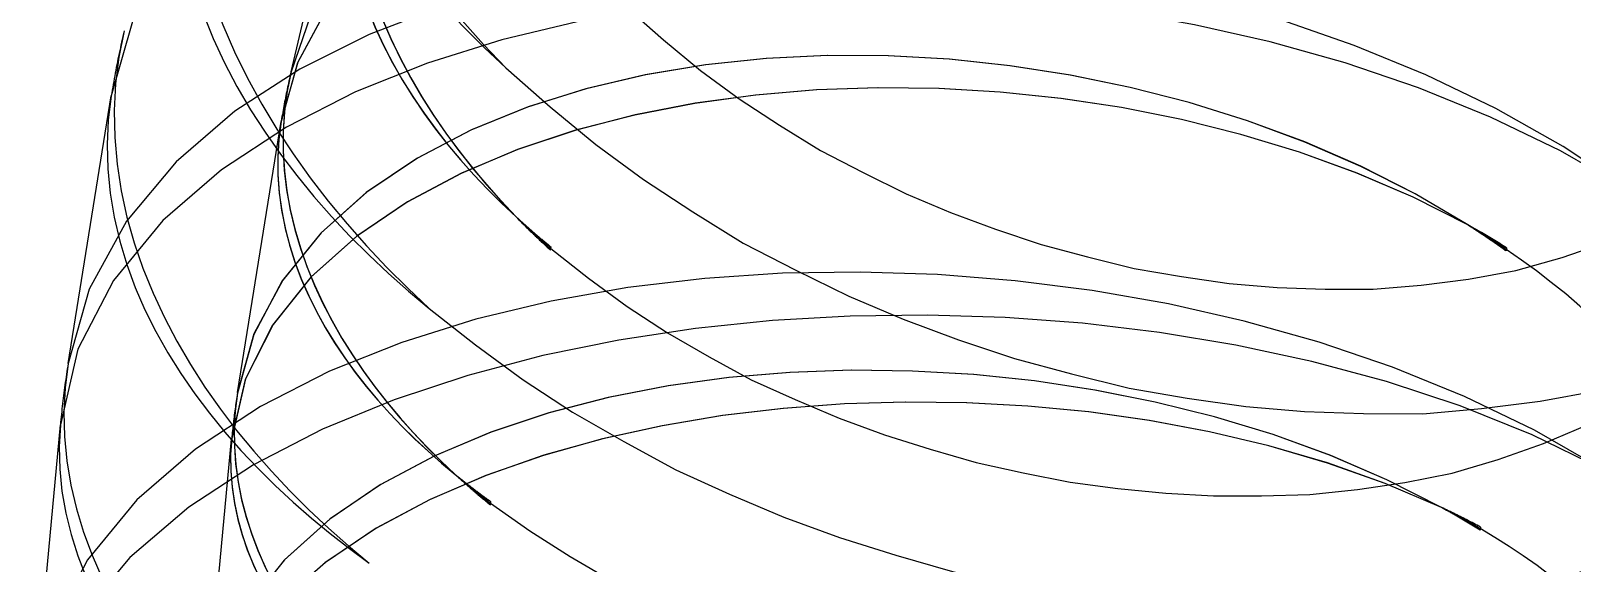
# Model space of a CAD drawing. Header units: millimetres. Extents: x 0 to 262, y -49 to 161.
# Drawn here: x 43.13 to 51.1, y 111.05 to 113.8 of the extents above; entities that cross this region are included whole.
import ezdxf

# ---------------------------------------------------------------- set-up
doc = ezdxf.new("R2010")
doc.units = ezdxf.units.MM
doc.layers.add('ISO_HIDDEN', color=8, linetype='CONTINUOUS')
doc.layers.add('ISO_VISIBLE', color=7, linetype='Continuous')

msp = doc.modelspace()

# ---------------------------------------------------------------- linework, layer by layer
at = {"layer": 'ISO_HIDDEN'}
for points in [[(51.611, 114.3619), (51.2767, 114.5833), (50.9275, 114.7803), (50.5663, 114.9544), (50.1954, 115.1068), (49.8166, 115.2382), (49.4314, 115.3493), (49.0409, 115.4404), (48.6463, 115.5117), (48.2487, 115.5631), (47.8489, 115.5944), (47.4481, 115.6049), (47.0473, 115.5938), (46.6477, 115.5601), (46.251, 115.5022), (45.8589, 115.4184), (45.4741, 115.3061), (45.0998, 115.1625), (44.741, 114.9838), (44.4046, 114.766), (44.1007, 114.5049), (43.8436, 114.1978), (43.6512, 113.8468), (43.5416, 113.462)], [(50.7856, 114.1943), (50.5254, 114.3695), (50.2546, 114.5278), (49.9749, 114.6697), (49.6876, 114.7956), (49.3939, 114.9059), (49.0949, 115.0007), (48.7913, 115.0799), (48.4842, 115.1435), (48.1741, 115.1912), (47.862, 115.2225), (47.5486, 115.2369), (47.235, 115.2336), (46.9221, 115.2116), (46.6112, 115.1696), (46.3041, 115.106), (46.0028, 115.0189), (45.7102, 114.9061), (45.4301, 114.765), (45.168, 114.593), (44.931, 114.3878), (44.7287, 114.1485), (44.5718, 113.8774), (44.4705, 113.581)], [(50.7856, 114.1943), (50.5256, 114.3694), (50.255, 114.5276), (49.9755, 114.6694), (49.6884, 114.7953), (49.395, 114.9056), (49.0961, 115.0003), (48.7929, 115.0795), (48.4859, 115.1432), (48.1761, 115.1909), (47.8642, 115.2223), (47.5511, 115.2369), (47.2377, 115.2338), (46.925, 115.2119), (46.6143, 115.1701), (46.3073, 115.1068), (46.0062, 115.02), (45.7136, 114.9076), (45.4336, 114.767), (45.1714, 114.5956), (44.9342, 114.391), (44.7314, 114.1523), (44.5739, 113.8818), (44.4717, 113.586)], [(44.8619, 115.1919), (44.8311, 115.0829), (44.8075, 114.9721), (44.7912, 114.8601), (44.7821, 114.7472), (44.7801, 114.6339), (44.7849, 114.5208), (44.7965, 114.4081), (44.8143, 114.2962), (44.8382, 114.1855), (44.8678, 114.0762), (44.9028, 113.9684), (44.9428, 113.8624), (44.9875, 113.7584), (45.0366, 113.6563), (45.0899, 113.5564), (45.1471, 113.4586), (45.2078, 113.3629), (45.2719, 113.2695), (45.3392, 113.1784), (45.4094, 113.0895), (45.4824, 113.0029), (45.5579, 112.9184), (45.6359, 112.8363)], [(44.8602, 115.1863), (44.8297, 115.0774), (44.8066, 114.9668), (44.7906, 114.855), (44.7819, 114.7423), (44.7801, 114.6293), (44.7853, 114.5164), (44.797, 114.404), (44.815, 114.2924), (44.8391, 114.182), (44.8688, 114.073), (44.9038, 113.9655), (44.9438, 113.8598), (44.9886, 113.756), (45.0377, 113.6543), (45.0909, 113.5546), (45.148, 113.457), (45.2087, 113.3617), (45.2727, 113.2685), (45.3398, 113.1776), (45.4099, 113.0889), (45.4827, 113.0025), (45.5581, 112.9183), (45.6359, 112.8363)], [(50.7856, 114.1943), (50.5137, 114.3547), (50.2321, 114.4974), (49.9425, 114.6232), (49.6464, 114.7329), (49.345, 114.8269), (49.0393, 114.9055), (48.73, 114.9691), (48.418, 115.0175), (48.104, 115.0507), (47.7888, 115.0683), (47.4731, 115.0699), (47.1577, 115.0548), (46.8437, 115.0221), (46.5322, 114.9705), (46.2248, 114.8986), (45.9235, 114.8045), (45.631, 114.686), (45.351, 114.5401), (45.0893, 114.3639), (44.8534, 114.1544), (44.6545, 113.9097), (44.5058, 113.6318), (44.4206, 113.3284)], [(50.7856, 114.1943), (50.5139, 114.3547), (50.2324, 114.4972), (49.943, 114.623), (49.6472, 114.7326), (49.3459, 114.8266), (49.0404, 114.9053), (48.7313, 114.9689), (48.4195, 115.0173), (48.1058, 115.0506), (47.7907, 115.0683), (47.4752, 115.07), (47.16, 115.055), (46.8462, 115.0224), (46.5349, 114.971), (46.2276, 114.8994), (45.9264, 114.8056), (45.6339, 114.6873), (45.354, 114.5419), (45.0922, 114.3661), (44.8561, 114.1571), (44.6567, 113.9131), (44.5074, 113.6357), (44.4213, 113.3328)], [(44.4717, 113.586), (44.7861, 114.9183)], [(44.7873, 114.9233), (44.7667, 114.8227), (44.7528, 114.7209), (44.7456, 114.6184), (44.745, 114.5156), (44.7508, 114.4131), (44.7629, 114.311), (44.7809, 114.2099), (44.8045, 114.1099), (44.8335, 114.0113), (44.8674, 113.9143), (44.906, 113.8191), (44.9491, 113.7258), (44.9961, 113.6344), (45.047, 113.5451), (45.1013, 113.4579), (45.1589, 113.3728), (45.2195, 113.2899), (45.283, 113.209), (45.349, 113.1303), (45.4175, 113.0537), (45.4882, 112.9792), (45.5611, 112.9067), (45.6359, 112.8363)], [(44.7861, 114.9183), (44.7659, 114.8178), (44.7523, 114.7162), (44.7454, 114.6139), (44.7451, 114.5114), (44.7512, 114.4091), (44.7634, 114.3073), (44.7816, 114.2064), (44.8053, 114.1066), (44.8344, 114.0083), (44.8684, 113.9116), (44.9071, 113.8166), (44.9501, 113.7236), (44.9972, 113.6325), (45.048, 113.5434), (45.1023, 113.4564), (45.1598, 113.3716), (45.2203, 113.2888), (45.2837, 113.2082), (45.3496, 113.1296), (45.4179, 113.0532), (45.4885, 112.9789), (45.5612, 112.9065), (45.6359, 112.8363)], [(51.3877, 112.9777), (51.0535, 113.199), (50.7043, 113.396), (50.3431, 113.5701), (49.9722, 113.7225), (49.5934, 113.8539), (49.2081, 113.965), (48.8177, 114.0561), (48.4231, 114.1274), (48.0254, 114.1788), (47.6257, 114.2101), (47.2249, 114.2206), (46.824, 114.2095), (46.4245, 114.1758), (46.0278, 114.118), (45.6357, 114.0341), (45.2508, 113.9218), (44.8766, 113.7782), (44.5178, 113.5995), (44.1814, 113.3817), (43.8775, 113.1206), (43.6204, 112.8136), (43.428, 112.4625), (43.3184, 112.0778)], [(51.3877, 112.9777), (51.0393, 113.1776), (50.6775, 113.3521), (50.3052, 113.5031), (49.9248, 113.6323), (49.538, 113.7409), (49.1461, 113.8296), (48.7504, 113.8992), (48.3518, 113.9499), (47.9513, 113.9817), (47.5498, 113.9947), (47.148, 113.9883), (46.7471, 113.9619), (46.3482, 113.9145), (45.9525, 113.8449), (45.5618, 113.7512), (45.1785, 113.6312), (44.8055, 113.4819), (44.4477, 113.2995), (44.1117, 113.0795), (43.8082, 112.8168), (43.5531, 112.5071), (43.3685, 112.1513), (43.2781, 111.7609)], [(46.2121, 113.9157), (46.399, 113.7515), (46.5908, 113.5935), (46.7909, 113.4459), (46.999, 113.31), (47.2105, 113.1792), (47.4316, 113.0652), (47.6549, 112.9559), (47.8841, 112.8594), (48.1168, 112.7721), (48.3527, 112.6933), (48.5927, 112.6286), (48.834, 112.5688), (49.0793, 112.5273), (49.3253, 112.4921), (49.5731, 112.4705), (49.8214, 112.4622), (50.0701, 112.4615), (50.3179, 112.4829), (50.5644, 112.514), (50.809, 112.559), (51.0484, 112.6259), (51.2833, 112.7066), (51.5126, 112.8029)], [(50.5598, 112.7942), (50.2878, 112.9547), (50.0059, 113.0974), (49.7162, 113.2233), (49.4199, 113.333), (49.1183, 113.427), (48.8124, 113.5056), (48.5029, 113.5692), (48.1907, 113.6176), (47.8765, 113.6507), (47.5611, 113.6682), (47.2452, 113.6697), (46.9296, 113.6545), (46.6154, 113.6216), (46.3038, 113.5698), (45.9963, 113.4977), (45.6948, 113.4034), (45.4022, 113.2844), (45.1223, 113.1382), (44.8606, 112.9615), (44.625, 112.7514), (44.4264, 112.5062), (44.2784, 112.2277), (44.1941, 111.9239)], [(50.5598, 112.7942), (50.2879, 112.9546), (50.0063, 113.0973), (49.7167, 113.2231), (49.4207, 113.3327), (49.1192, 113.4267), (48.8135, 113.5054), (48.5042, 113.5689), (48.1922, 113.6174), (47.8782, 113.6506), (47.563, 113.6682), (47.2473, 113.6698), (46.9319, 113.6547), (46.6179, 113.6219), (46.3065, 113.5703), (45.999, 113.4985), (45.6977, 113.4044), (45.4052, 113.2858), (45.1253, 113.14), (44.8635, 112.9638), (44.6277, 112.7542), (44.4287, 112.5096), (44.28, 112.2316), (44.1948, 111.9283)], [(44.4705, 113.581), (44.468, 113.5703), (44.4656, 113.5596), (44.4632, 113.5488), (44.4608, 113.5381), (44.4584, 113.5273), (44.4561, 113.5166), (44.4538, 113.5058), (44.4515, 113.495), (44.4493, 113.4843), (44.4471, 113.4735), (44.4449, 113.4627), (44.4428, 113.4519), (44.4407, 113.4411), (44.4386, 113.4303), (44.4366, 113.4195), (44.4345, 113.4087), (44.4326, 113.3979), (44.4306, 113.387), (44.4287, 113.3762), (44.4268, 113.3654), (44.4249, 113.3545), (44.4231, 113.3437), (44.4213, 113.3328)], [(44.4717, 113.586), (44.4514, 113.4855), (44.4379, 113.3839), (44.431, 113.2816), (44.4307, 113.1791), (44.4368, 113.0767), (44.449, 112.975), (44.4672, 112.874), (44.4909, 112.7743), (44.52, 112.676), (44.554, 112.5793), (44.5927, 112.4843), (44.6357, 112.3913), (44.6827, 112.3002), (44.7336, 112.2111), (44.7878, 112.1241), (44.8454, 112.0393), (44.9059, 111.9565), (44.9692, 111.8759), (45.0352, 111.7973), (45.1035, 111.7209), (45.1741, 111.6465), (45.2468, 111.5742), (45.3215, 111.504)], [(44.4705, 113.581), (44.4506, 113.4807), (44.4374, 113.3792), (44.4309, 113.2771), (44.4308, 113.1748), (44.4371, 113.0727), (44.4496, 112.9712), (44.4679, 112.8705), (44.4918, 112.7711), (44.521, 112.673), (44.555, 112.5766), (44.5938, 112.4819), (44.6368, 112.389), (44.6838, 112.2982), (44.7346, 112.2094), (44.7888, 112.1226), (44.8463, 112.038), (44.9067, 111.9554), (44.9699, 111.875), (45.0358, 111.7967), (45.104, 111.7204), (45.1744, 111.6462), (45.247, 111.5741), (45.3215, 111.504)], [(50.5598, 112.7942), (50.2775, 112.9376), (49.9866, 113.0627), (49.689, 113.1708), (49.3859, 113.2627), (49.0786, 113.3393), (48.768, 113.401), (48.4549, 113.4482), (48.1399, 113.4811), (47.8238, 113.4995), (47.5071, 113.5034), (47.1906, 113.4924), (46.8751, 113.4658), (46.5613, 113.4229), (46.2504, 113.3626), (45.9438, 113.2835), (45.6433, 113.1838), (45.3514, 113.0611), (45.0718, 112.9127), (44.8099, 112.7348), (44.5741, 112.5239), (44.3766, 112.2769), (44.234, 111.9948), (44.1641, 111.6868)], [(50.5598, 112.7942), (50.2777, 112.9376), (49.9869, 113.0626), (49.6894, 113.1706), (49.3865, 113.2625), (49.0794, 113.3391), (48.769, 113.4008), (48.456, 113.4481), (48.1412, 113.4809), (47.8252, 113.4995), (47.5087, 113.5034), (47.1924, 113.4925), (46.877, 113.466), (46.5634, 113.4232), (46.2526, 113.3631), (45.9461, 113.2842), (45.6457, 113.1847), (45.3539, 113.0623), (45.0743, 112.9141), (44.8124, 112.7367), (44.5764, 112.5262), (44.3784, 112.2797), (44.2353, 111.9982), (44.1645, 111.6905)], [(44.1948, 111.9283), (44.4206, 113.3284)], [(44.4206, 113.3284), (44.4089, 113.2365), (44.4034, 113.1441), (44.4041, 113.0514), (44.4108, 112.959), (44.4232, 112.8672), (44.4413, 112.7763), (44.4646, 112.6866), (44.4929, 112.5984), (44.5258, 112.5118), (44.563, 112.427), (44.6043, 112.344), (44.6493, 112.263), (44.6977, 112.184), (44.7493, 112.107), (44.8038, 112.0321), (44.861, 111.9592), (44.9207, 111.8883), (44.9827, 111.8195), (45.0468, 111.7526), (45.1128, 111.6876), (45.1807, 111.6245), (45.2503, 111.5633), (45.3215, 111.504)], [(44.4213, 113.3328), (44.4093, 113.2407), (44.4036, 113.1481), (44.404, 113.0552), (44.4104, 112.9626), (44.4227, 112.8706), (44.4406, 112.7795), (44.4637, 112.6896), (44.4919, 112.6011), (44.5248, 112.5143), (44.562, 112.4292), (44.6032, 112.3461), (44.6482, 112.2648), (44.6967, 112.1856), (44.7483, 112.1085), (44.8029, 112.0333), (44.8602, 111.9603), (44.9199, 111.8892), (44.982, 111.8202), (45.0462, 111.7531), (45.1124, 111.688), (45.1805, 111.6248), (45.2502, 111.5635), (45.3215, 111.504)], [(45.6359, 112.8363), (45.6396, 112.8325), (45.6433, 112.8287), (45.6471, 112.8249), (45.6508, 112.8211), (45.6546, 112.8173), (45.6583, 112.8135), (45.6621, 112.8097), (45.6658, 112.8059), (45.6696, 112.8022), (45.6734, 112.7984), (45.6772, 112.7946), (45.6809, 112.7909), (45.6847, 112.7871), (45.6885, 112.7834), (45.6923, 112.7796), (45.6961, 112.7759), (45.6999, 112.7722), (45.7037, 112.7684), (45.7075, 112.7647), (45.7114, 112.761), (45.7152, 112.7573), (45.719, 112.7536), (45.7228, 112.7499)], [(45.6359, 112.8363), (45.6397, 112.8328), (45.6435, 112.8293), (45.6474, 112.8258), (45.6512, 112.8223), (45.655, 112.8189), (45.6589, 112.8154), (45.6627, 112.8119), (45.6666, 112.8085), (45.6704, 112.805), (45.6743, 112.8016), (45.6781, 112.7981), (45.682, 112.7947), (45.6859, 112.7913), (45.6898, 112.7878), (45.6937, 112.7844), (45.6975, 112.781), (45.7014, 112.7776), (45.7053, 112.7742), (45.7092, 112.7708), (45.7131, 112.7674), (45.717, 112.764), (45.721, 112.7606), (45.7249, 112.7572)], [(45.6359, 112.8363), (45.6434, 112.8286), (45.6509, 112.821), (45.6584, 112.8134), (45.666, 112.8058), (45.6736, 112.7982), (45.6812, 112.7906), (45.6888, 112.7831), (45.6964, 112.7756), (45.7041, 112.7681), (45.7118, 112.7606), (45.7194, 112.7531), (45.7272, 112.7457), (45.7349, 112.7383), (45.7426, 112.7309), (45.7504, 112.7235), (45.7582, 112.7161), (45.766, 112.7088), (45.7738, 112.7015), (45.7817, 112.6942), (45.7895, 112.6869), (45.7974, 112.6796), (45.8053, 112.6724), (45.8132, 112.6651)], [(45.6359, 112.8363), (45.6435, 112.8289), (45.6511, 112.8216), (45.6587, 112.8143), (45.6664, 112.807), (45.6741, 112.7998), (45.6817, 112.7925), (45.6895, 112.7853), (45.6972, 112.7781), (45.7049, 112.7709), (45.7127, 112.7638), (45.7205, 112.7566), (45.7283, 112.7495), (45.7361, 112.7424), (45.7439, 112.7353), (45.7518, 112.7283), (45.7597, 112.7212), (45.7676, 112.7142), (45.7755, 112.7072), (45.7834, 112.7002), (45.7913, 112.6933), (45.7993, 112.6863), (45.8073, 112.6794), (45.8153, 112.6725)], [(45.6359, 112.8363), (45.6359, 112.8363)], [(45.6359, 112.8363), (45.6436, 112.8292), (45.6513, 112.8222), (45.659, 112.8153), (45.6668, 112.8083), (45.6745, 112.8013), (45.6823, 112.7944), (45.6901, 112.7875), (45.6979, 112.7806), (45.7058, 112.7738), (45.7136, 112.7669), (45.7215, 112.7601), (45.7294, 112.7533), (45.7373, 112.7465), (45.7452, 112.7398), (45.7532, 112.733), (45.7611, 112.7263), (45.7691, 112.7196), (45.7771, 112.7129), (45.7851, 112.7063), (45.7931, 112.6996), (45.8012, 112.693), (45.8092, 112.6864), (45.8173, 112.6798)], [(50.6607, 112.7279), (50.6563, 112.7309), (50.652, 112.7338), (50.6476, 112.7367), (50.6433, 112.7397), (50.6389, 112.7426), (50.6346, 112.7455), (50.6302, 112.7484), (50.6258, 112.7513), (50.6214, 112.7542), (50.6171, 112.7571), (50.6127, 112.76), (50.6083, 112.7628), (50.6039, 112.7657), (50.5995, 112.7686), (50.5951, 112.7715), (50.5907, 112.7743), (50.5863, 112.7772), (50.5819, 112.78), (50.5775, 112.7829), (50.5731, 112.7857), (50.5687, 112.7885), (50.5643, 112.7913), (50.5598, 112.7942)], [(50.6617, 112.7361), (50.6573, 112.7386), (50.6529, 112.7412), (50.6485, 112.7438), (50.6441, 112.7464), (50.6397, 112.7489), (50.6353, 112.7515), (50.6309, 112.754), (50.6265, 112.7566), (50.622, 112.7591), (50.6176, 112.7617), (50.6132, 112.7642), (50.6088, 112.7667), (50.6043, 112.7692), (50.5999, 112.7718), (50.5954, 112.7743), (50.591, 112.7768), (50.5866, 112.7793), (50.5821, 112.7818), (50.5777, 112.7843), (50.5732, 112.7867), (50.5688, 112.7892), (50.5643, 112.7917), (50.5598, 112.7942)], [(50.5598, 112.7942), (50.5598, 112.7942)], [(50.7581, 112.66), (50.7496, 112.6661), (50.7412, 112.6721), (50.7327, 112.6782), (50.7242, 112.6842), (50.7156, 112.6901), (50.7071, 112.6961), (50.6986, 112.702), (50.69, 112.7079), (50.6814, 112.7138), (50.6728, 112.7197), (50.6642, 112.7256), (50.6556, 112.7314), (50.647, 112.7372), (50.6383, 112.743), (50.6296, 112.7488), (50.621, 112.7545), (50.6123, 112.7602), (50.6036, 112.766), (50.5948, 112.7716), (50.5861, 112.7773), (50.5774, 112.7829), (50.5686, 112.7886), (50.5598, 112.7942)], [(50.7591, 112.6681), (50.7506, 112.6738), (50.7421, 112.6795), (50.7335, 112.6852), (50.725, 112.6909), (50.7164, 112.6965), (50.7078, 112.7021), (50.6992, 112.7077), (50.6906, 112.7132), (50.682, 112.7188), (50.6733, 112.7243), (50.6647, 112.7298), (50.656, 112.7353), (50.6473, 112.7407), (50.6386, 112.7462), (50.6299, 112.7516), (50.6212, 112.757), (50.6125, 112.7624), (50.6037, 112.7677), (50.595, 112.773), (50.5862, 112.7784), (50.5774, 112.7836), (50.5686, 112.7889), (50.5598, 112.7942)], [(50.7602, 112.6763), (50.7516, 112.6816), (50.743, 112.687), (50.7344, 112.6923), (50.7258, 112.6976), (50.7172, 112.7028), (50.7085, 112.7081), (50.6999, 112.7133), (50.6912, 112.7185), (50.6826, 112.7237), (50.6739, 112.7289), (50.6652, 112.734), (50.6565, 112.7392), (50.6477, 112.7443), (50.639, 112.7494), (50.6302, 112.7544), (50.6215, 112.7595), (50.6127, 112.7645), (50.6039, 112.7695), (50.5951, 112.7745), (50.5863, 112.7794), (50.5775, 112.7844), (50.5687, 112.7893), (50.5598, 112.7942)], [(45.7228, 112.7499), (45.7267, 112.7461), (45.7306, 112.7424), (45.7345, 112.7387), (45.7384, 112.7349), (45.7423, 112.7312), (45.7462, 112.7275), (45.7501, 112.7238), (45.754, 112.7201), (45.7579, 112.7164), (45.7618, 112.7127), (45.7658, 112.709), (45.7697, 112.7053), (45.7736, 112.7017), (45.7776, 112.698), (45.7815, 112.6943), (45.7855, 112.6907), (45.7894, 112.687), (45.7934, 112.6833), (45.7973, 112.6797), (45.8013, 112.676), (45.8053, 112.6724), (45.8093, 112.6688), (45.8132, 112.6651)], [(45.7249, 112.7572), (45.7288, 112.7538), (45.7328, 112.7504), (45.7368, 112.747), (45.7408, 112.7436), (45.7448, 112.7402), (45.7488, 112.7368), (45.7528, 112.7334), (45.7568, 112.73), (45.7608, 112.7266), (45.7648, 112.7232), (45.7688, 112.7199), (45.7728, 112.7165), (45.7768, 112.7131), (45.7809, 112.7098), (45.7849, 112.7064), (45.7889, 112.7031), (45.793, 112.6998), (45.797, 112.6964), (45.8011, 112.6931), (45.8051, 112.6898), (45.8092, 112.6865), (45.8132, 112.6831), (45.8173, 112.6798)], [(50.7581, 112.66), (50.7539, 112.663), (50.7497, 112.666), (50.7455, 112.669), (50.7413, 112.672), (50.7371, 112.675), (50.7329, 112.678), (50.7287, 112.681), (50.7244, 112.684), (50.7202, 112.6869), (50.716, 112.6899), (50.7118, 112.6929), (50.7075, 112.6958), (50.7033, 112.6988), (50.699, 112.7017), (50.6948, 112.7046), (50.6905, 112.7076), (50.6863, 112.7105), (50.682, 112.7134), (50.6778, 112.7163), (50.6735, 112.7192), (50.6692, 112.7221), (50.665, 112.7251), (50.6607, 112.7279)], [(50.7602, 112.6763), (50.7559, 112.6789), (50.7517, 112.6816), (50.7474, 112.6842), (50.7432, 112.6869), (50.7389, 112.6895), (50.7346, 112.6921), (50.7304, 112.6947), (50.7261, 112.6974), (50.7218, 112.7), (50.7176, 112.7026), (50.7133, 112.7052), (50.709, 112.7078), (50.7047, 112.7104), (50.7004, 112.713), (50.6961, 112.7156), (50.6919, 112.7181), (50.6876, 112.7207), (50.6833, 112.7233), (50.679, 112.7259), (50.6746, 112.7284), (50.6703, 112.731), (50.666, 112.7335), (50.6617, 112.7361)], [(45.8132, 112.6651), (45.8133, 112.6655), (45.8134, 112.6658), (45.8135, 112.6661), (45.8136, 112.6664), (45.8137, 112.6667), (45.8138, 112.6671), (45.8139, 112.6674), (45.8139, 112.6677), (45.814, 112.668), (45.8141, 112.6683), (45.8142, 112.6687), (45.8143, 112.669), (45.8144, 112.6693), (45.8145, 112.6696), (45.8146, 112.6699), (45.8146, 112.6703), (45.8147, 112.6706), (45.8148, 112.6709), (45.8149, 112.6712), (45.815, 112.6715), (45.8151, 112.6719), (45.8152, 112.6722), (45.8153, 112.6725)], [(45.8153, 112.6725), (45.8154, 112.6728), (45.8154, 112.6731), (45.8155, 112.6734), (45.8156, 112.6738), (45.8157, 112.6741), (45.8158, 112.6744), (45.8159, 112.6747), (45.816, 112.675), (45.8161, 112.6754), (45.8161, 112.6757), (45.8162, 112.676), (45.8163, 112.6763), (45.8164, 112.6766), (45.8165, 112.677), (45.8166, 112.6773), (45.8167, 112.6776), (45.8168, 112.6779), (45.8169, 112.6782), (45.8169, 112.6786), (45.817, 112.6789), (45.8171, 112.6792), (45.8172, 112.6795), (45.8173, 112.6798)], [(45.8153, 112.6725), (46.0106, 112.5189), (46.211, 112.3723), (46.4187, 112.2358), (46.6342, 112.1123), (46.8527, 111.994), (47.0791, 111.8915), (47.308, 111.7951), (47.5414, 111.7096), (47.7782, 111.6348), (48.0172, 111.5666), (48.2599, 111.5135), (48.5036, 111.4651), (48.7499, 111.4325), (48.997, 111.4074), (49.2451, 111.3936), (49.4935, 111.3936), (49.7419, 111.4003), (49.989, 111.4269), (50.2346, 111.4632), (50.4783, 111.5118), (50.7168, 111.5813), (50.951, 111.6636), (51.1798, 111.7604)], [(50.7591, 112.6681), (50.7591, 112.6678), (50.759, 112.6674), (50.759, 112.6671), (50.7589, 112.6667), (50.7589, 112.6664), (50.7589, 112.666), (50.7588, 112.6657), (50.7588, 112.6653), (50.7587, 112.665), (50.7587, 112.6646), (50.7586, 112.6643), (50.7586, 112.6639), (50.7585, 112.6636), (50.7585, 112.6632), (50.7585, 112.6628), (50.7584, 112.6625), (50.7584, 112.6621), (50.7583, 112.6618), (50.7583, 112.6614), (50.7582, 112.6611), (50.7582, 112.6607), (50.7581, 112.6604), (50.7581, 112.66)], [(50.7602, 112.6763), (50.7601, 112.6759), (50.7601, 112.6755), (50.76, 112.6752), (50.76, 112.6748), (50.7599, 112.6745), (50.7599, 112.6741), (50.7598, 112.6738), (50.7598, 112.6734), (50.7598, 112.6731), (50.7597, 112.6727), (50.7597, 112.6724), (50.7596, 112.672), (50.7596, 112.6717), (50.7595, 112.6713), (50.7595, 112.671), (50.7594, 112.6706), (50.7594, 112.6703), (50.7594, 112.6699), (50.7593, 112.6696), (50.7593, 112.6692), (50.7592, 112.6688), (50.7592, 112.6685), (50.7591, 112.6681)], [(51.8689, 110.8742), (51.8729, 110.9703), (51.8709, 111.0663), (51.863, 111.1621), (51.8476, 111.257), (51.8251, 111.3505), (51.7979, 111.4426), (51.7652, 111.533), (51.7259, 111.6208), (51.6833, 111.7069), (51.6359, 111.7906), (51.5839, 111.8715), (51.5299, 111.951), (51.4707, 112.0268), (51.4096, 112.1011), (51.3456, 112.1728), (51.2788, 112.242), (51.2105, 112.3096), (51.139, 112.3739), (51.0668, 112.4375), (50.9916, 112.4973), (50.916, 112.5569), (50.8376, 112.6125), (50.7591, 112.6681)], [(51.2533, 111.5336), (50.9049, 111.7336), (50.5431, 111.9081), (50.1708, 112.0591), (49.7904, 112.1883), (49.4035, 112.2968), (49.0117, 112.3856), (48.616, 112.4551), (48.2174, 112.5058), (47.8169, 112.5377), (47.4154, 112.5506), (47.0136, 112.5442), (46.6127, 112.5178), (46.2138, 112.4705), (45.8181, 112.4008), (45.4274, 112.3072), (45.0441, 112.1871), (44.6711, 112.0378), (44.3133, 111.8555), (43.9773, 111.6355), (43.6738, 111.3727), (43.4187, 111.0631), (43.234, 110.7072), (43.1437, 110.3169)], [(51.2533, 111.5336), (50.8927, 111.7092), (50.5205, 111.8587), (50.1396, 111.9845), (49.7523, 112.0889), (49.3601, 112.1733), (48.9643, 112.2388), (48.5659, 112.2861), (48.1659, 112.3158), (47.7649, 112.3281), (47.3637, 112.323), (46.9632, 112.3002), (46.5642, 112.2591), (46.1675, 112.199), (45.7745, 112.1187), (45.3866, 112.0166), (45.0058, 111.8905), (44.6349, 111.7377), (44.2782, 111.5543), (43.9422, 111.3355), (43.6373, 111.0753), (43.3808, 110.7677), (43.1994, 110.411), (43.1254, 110.0183)], [(50.4239, 111.3336), (50.1414, 111.4771), (49.8504, 111.6023), (49.5525, 111.7103), (49.2493, 111.8023), (48.9419, 111.8788), (48.6311, 111.9406), (48.3178, 111.9878), (48.0027, 112.0206), (47.6864, 112.039), (47.3695, 112.0428), (47.0529, 112.0317), (46.7372, 112.005), (46.4233, 111.962), (46.1123, 111.9015), (45.8055, 111.8222), (45.5049, 111.7223), (45.2129, 111.5994), (44.9333, 111.4506), (44.6716, 111.2723), (44.4359, 111.0609), (44.2388, 110.8134), (44.0969, 110.5309), (44.0278, 110.2225)], [(50.4239, 111.3336), (50.1416, 111.477), (49.8507, 111.6022), (49.553, 111.7102), (49.25, 111.8021), (48.9427, 111.8787), (48.6321, 111.9404), (48.3189, 111.9876), (48.004, 112.0205), (47.6878, 112.0389), (47.3712, 112.0428), (47.0547, 112.0318), (46.7391, 112.0052), (46.4254, 111.9623), (46.1145, 111.902), (45.8079, 111.8229), (45.5073, 111.7232), (45.2154, 111.6006), (44.9358, 111.4521), (44.674, 111.2742), (44.4382, 111.0633), (44.2406, 110.8163), (44.0981, 110.5342), (44.0281, 110.2262)], [(44.1941, 111.9239), (44.1925, 111.9138), (44.191, 111.9037), (44.1894, 111.8936), (44.1879, 111.8835), (44.1864, 111.8734), (44.185, 111.8632), (44.1836, 111.8531), (44.1822, 111.843), (44.1808, 111.8328), (44.1795, 111.8227), (44.1781, 111.8125), (44.1769, 111.8024), (44.1756, 111.7922), (44.1744, 111.7821), (44.1732, 111.7719), (44.172, 111.7618), (44.1708, 111.7516), (44.1697, 111.7414), (44.1686, 111.7312), (44.1675, 111.7211), (44.1665, 111.7109), (44.1654, 111.7007), (44.1645, 111.6905)], [(44.1948, 111.9283), (44.1831, 111.8364), (44.1776, 111.7439), (44.1783, 111.6513), (44.185, 111.5588), (44.1974, 111.467), (44.2155, 111.3762), (44.2388, 111.2865), (44.2671, 111.1983), (44.3, 111.1117), (44.3372, 111.0268), (44.3785, 110.9439), (44.4235, 110.8629), (44.4719, 110.7839), (44.5235, 110.7069), (44.578, 110.632), (44.6352, 110.5591), (44.6949, 110.4882), (44.7569, 110.4193), (44.821, 110.3524), (44.8871, 110.2874), (44.955, 110.2244), (45.0245, 110.1632), (45.0957, 110.1038)], [(44.1941, 111.9239), (44.1827, 111.8322), (44.1776, 111.7399), (44.1785, 111.6474), (44.1854, 111.5552), (44.198, 111.4636), (44.2162, 111.373), (44.2397, 111.2835), (44.268, 111.1955), (44.301, 111.1092), (44.3383, 111.0246), (44.3796, 110.9418), (44.4246, 110.861), (44.473, 110.7822), (44.5245, 110.7055), (44.579, 110.6307), (44.6361, 110.558), (44.6957, 110.4873), (44.7576, 110.4186), (44.8215, 110.3519), (44.8875, 110.287), (44.9552, 110.2241), (45.0247, 110.1631), (45.0957, 110.1038)], [(50.4239, 111.3336), (50.1329, 111.4579), (49.8346, 111.5636), (49.5308, 111.6523), (49.2228, 111.7253), (48.9117, 111.7835), (48.5983, 111.8276), (48.2832, 111.8581), (47.9672, 111.8751), (47.6507, 111.8789), (47.3344, 111.8692), (47.0187, 111.8459), (46.7045, 111.8084), (46.3923, 111.756), (46.0832, 111.6879), (45.7784, 111.6027), (45.4795, 111.4988), (45.1888, 111.3738), (44.9097, 111.2248), (44.6473, 111.0481), (44.41, 110.8391), (44.2111, 110.5934), (44.0713, 110.3104), (44.0142, 110.0002)], [(50.4239, 111.3336), (50.133, 111.4579), (49.8348, 111.5635), (49.5311, 111.6522), (49.2233, 111.7252), (48.9124, 111.7834), (48.5991, 111.8275), (48.2842, 111.858), (47.9683, 111.8751), (47.6519, 111.8789), (47.3357, 111.8693), (47.0202, 111.846), (46.7061, 111.8086), (46.394, 111.7564), (46.0851, 111.6884), (45.7804, 111.6033), (45.4816, 111.4995), (45.1909, 111.3748), (44.9118, 111.226), (44.6493, 111.0496), (44.4118, 110.841), (44.2127, 110.5957), (44.0722, 110.3132), (44.0143, 110.0033)], [(44.0281, 110.2262), (44.1641, 111.6868)], [(44.1641, 111.6868), (44.1592, 111.6034), (44.1602, 111.5198), (44.1668, 111.4365), (44.179, 111.3538), (44.1965, 111.272), (44.219, 111.1915), (44.2463, 111.1125), (44.2779, 111.0352), (44.3137, 110.9596), (44.3532, 110.8859), (44.3961, 110.8142), (44.4422, 110.7445), (44.4912, 110.6767), (44.5429, 110.611), (44.5969, 110.5472), (44.6532, 110.4854), (44.7115, 110.4255), (44.7717, 110.3675), (44.8336, 110.3113), (44.8971, 110.2569), (44.962, 110.2042), (45.0282, 110.1532), (45.0957, 110.1038)], [(44.1645, 111.6905), (44.1593, 111.6069), (44.1601, 111.5232), (44.1665, 111.4397), (44.1785, 111.3568), (44.1958, 111.2749), (44.2182, 111.1942), (44.2454, 111.1149), (44.277, 111.0374), (44.3127, 110.9616), (44.3521, 110.8877), (44.3951, 110.8158), (44.4412, 110.7459), (44.4903, 110.678), (44.542, 110.6121), (44.5961, 110.5482), (44.6525, 110.4863), (44.7109, 110.4262), (44.7711, 110.3681), (44.8331, 110.3117), (44.8967, 110.2572), (44.9617, 110.2044), (45.0281, 110.1533), (45.0957, 110.1038)], [(45.3215, 111.504), (45.3253, 111.5005), (45.3291, 111.497), (45.3329, 111.4935), (45.3368, 111.49), (45.3406, 111.4865), (45.3444, 111.4831), (45.3483, 111.4796), (45.3521, 111.4762), (45.356, 111.4727), (45.3599, 111.4693), (45.3637, 111.4658), (45.3676, 111.4624), (45.3715, 111.4589), (45.3753, 111.4555), (45.3792, 111.4521), (45.3831, 111.4487), (45.387, 111.4453), (45.3909, 111.4419), (45.3948, 111.4385), (45.3987, 111.4351), (45.4026, 111.4317), (45.4065, 111.4283), (45.4104, 111.4249)], [(45.3215, 111.504), (45.3254, 111.5008), (45.3292, 111.4977), (45.3331, 111.4945), (45.337, 111.4914), (45.341, 111.4882), (45.3449, 111.4851), (45.3488, 111.482), (45.3527, 111.4788), (45.3566, 111.4757), (45.3606, 111.4726), (45.3645, 111.4695), (45.3684, 111.4664), (45.3724, 111.4633), (45.3763, 111.4602), (45.3802, 111.4571), (45.3842, 111.4541), (45.3882, 111.451), (45.3921, 111.4479), (45.3961, 111.4449), (45.4, 111.4418), (45.404, 111.4387), (45.408, 111.4357), (45.412, 111.4326)], [(45.3215, 111.504), (45.3292, 111.4969), (45.3369, 111.4899), (45.3446, 111.4829), (45.3523, 111.476), (45.3601, 111.469), (45.3679, 111.4621), (45.3757, 111.4552), (45.3835, 111.4483), (45.3913, 111.4415), (45.3992, 111.4346), (45.4071, 111.4278), (45.415, 111.421), (45.4229, 111.4142), (45.4308, 111.4075), (45.4387, 111.4007), (45.4467, 111.394), (45.4547, 111.3873), (45.4627, 111.3806), (45.4707, 111.374), (45.4787, 111.3673), (45.4867, 111.3607), (45.4948, 111.3541), (45.5029, 111.3475)], [(45.3215, 111.504), (45.3292, 111.4973), (45.337, 111.4906), (45.3448, 111.484), (45.3526, 111.4773), (45.3605, 111.4707), (45.3683, 111.4641), (45.3762, 111.4576), (45.3841, 111.451), (45.392, 111.4445), (45.3999, 111.438), (45.4079, 111.4315), (45.4158, 111.425), (45.4238, 111.4186), (45.4318, 111.4122), (45.4398, 111.4058), (45.4478, 111.3994), (45.4558, 111.393), (45.4639, 111.3867), (45.472, 111.3804), (45.4801, 111.3741), (45.4882, 111.3678), (45.4963, 111.3615), (45.5044, 111.3553)], [(45.3215, 111.504), (45.3215, 111.504)], [(45.3215, 111.504), (45.3293, 111.4976), (45.3372, 111.4913), (45.345, 111.485), (45.3529, 111.4787), (45.3608, 111.4724), (45.3688, 111.4661), (45.3767, 111.4599), (45.3847, 111.4537), (45.3926, 111.4475), (45.4006, 111.4413), (45.4086, 111.4352), (45.4167, 111.4291), (45.4247, 111.423), (45.4328, 111.4169), (45.4408, 111.4108), (45.4489, 111.4048), (45.457, 111.3987), (45.4651, 111.3927), (45.4733, 111.3867), (45.4814, 111.3808), (45.4896, 111.3748), (45.4977, 111.3689), (45.5059, 111.363)], [(45.4104, 111.4249), (45.4144, 111.4215), (45.4184, 111.4181), (45.4224, 111.4147), (45.4264, 111.4112), (45.4303, 111.4078), (45.4343, 111.4045), (45.4383, 111.4011), (45.4423, 111.3977), (45.4463, 111.3943), (45.4504, 111.3909), (45.4544, 111.3876), (45.4584, 111.3842), (45.4624, 111.3808), (45.4664, 111.3775), (45.4705, 111.3741), (45.4745, 111.3708), (45.4785, 111.3675), (45.4826, 111.3641), (45.4866, 111.3608), (45.4907, 111.3575), (45.4947, 111.3541), (45.4988, 111.3508), (45.5029, 111.3475)], [(45.412, 111.4326), (45.416, 111.4296), (45.4201, 111.4265), (45.4241, 111.4234), (45.4282, 111.4203), (45.4322, 111.4173), (45.4363, 111.4142), (45.4404, 111.4112), (45.4444, 111.4081), (45.4485, 111.4051), (45.4526, 111.402), (45.4567, 111.399), (45.4607, 111.396), (45.4648, 111.393), (45.4689, 111.3899), (45.473, 111.3869), (45.4771, 111.3839), (45.4812, 111.3809), (45.4853, 111.3779), (45.4894, 111.3749), (45.4936, 111.3719), (45.4977, 111.369), (45.5018, 111.366), (45.5059, 111.363)], [(45.5029, 111.3475), (45.5029, 111.3479), (45.503, 111.3482), (45.5031, 111.3485), (45.5031, 111.3489), (45.5032, 111.3492), (45.5033, 111.3495), (45.5033, 111.3499), (45.5034, 111.3502), (45.5035, 111.3506), (45.5035, 111.3509), (45.5036, 111.3512), (45.5037, 111.3516), (45.5037, 111.3519), (45.5038, 111.3522), (45.5039, 111.3526), (45.5039, 111.3529), (45.504, 111.3533), (45.5041, 111.3536), (45.5041, 111.3539), (45.5042, 111.3543), (45.5043, 111.3546), (45.5043, 111.3549), (45.5044, 111.3553)], [(45.5044, 111.3553), (45.5045, 111.3556), (45.5045, 111.3559), (45.5046, 111.3563), (45.5047, 111.3566), (45.5047, 111.357), (45.5048, 111.3573), (45.5049, 111.3576), (45.5049, 111.358), (45.505, 111.3583), (45.5051, 111.3586), (45.5051, 111.359), (45.5052, 111.3593), (45.5053, 111.3597), (45.5053, 111.36), (45.5054, 111.3603), (45.5055, 111.3607), (45.5055, 111.361), (45.5056, 111.3613), (45.5057, 111.3617), (45.5057, 111.362), (45.5058, 111.3623), (45.5059, 111.3627), (45.5059, 111.363)], [(45.5044, 111.3553), (45.7079, 111.2135), (45.9163, 111.0794), (46.1309, 110.9551), (46.353, 110.845), (46.5779, 110.7405), (46.8089, 110.6502), (47.0425, 110.5674), (47.2793, 110.4937), (47.5194, 110.4319), (47.7607, 110.3749), (48.0053, 110.334), (48.2505, 110.2973), (48.4975, 110.2741), (48.7449, 110.2593), (48.9928, 110.2537), (49.2406, 110.2621), (49.4881, 110.2765), (49.7341, 110.3085), (49.9784, 110.3501), (50.2208, 110.4025), (50.458, 110.4747), (50.6911, 110.5586), (50.9192, 110.656)], [(50.5258, 111.2755), (50.5214, 111.2781), (50.517, 111.2806), (50.5126, 111.2832), (50.5082, 111.2858), (50.5038, 111.2883), (50.4993, 111.2909), (50.4949, 111.2935), (50.4905, 111.296), (50.4861, 111.2985), (50.4817, 111.3011), (50.4772, 111.3036), (50.4728, 111.3061), (50.4684, 111.3087), (50.4639, 111.3112), (50.4595, 111.3137), (50.4551, 111.3162), (50.4506, 111.3187), (50.4462, 111.3212), (50.4417, 111.3237), (50.4373, 111.3262), (50.4328, 111.3286), (50.4283, 111.3311), (50.4239, 111.3336)], [(50.5263, 111.2839), (50.5219, 111.2861), (50.5174, 111.2883), (50.513, 111.2905), (50.5086, 111.2927), (50.5041, 111.2949), (50.4997, 111.2971), (50.4953, 111.2993), (50.4908, 111.3015), (50.4864, 111.3037), (50.4819, 111.3058), (50.4775, 111.308), (50.473, 111.3102), (50.4686, 111.3123), (50.4641, 111.3145), (50.4596, 111.3166), (50.4552, 111.3188), (50.4507, 111.3209), (50.4463, 111.323), (50.4418, 111.3251), (50.4373, 111.3273), (50.4328, 111.3294), (50.4284, 111.3315), (50.4239, 111.3336)], [(50.4239, 111.3336), (50.4239, 111.3336)], [(50.6242, 111.2157), (50.6156, 111.221), (50.6071, 111.2264), (50.5985, 111.2317), (50.5898, 111.237), (50.5812, 111.2423), (50.5726, 111.2475), (50.5639, 111.2527), (50.5553, 111.2579), (50.5466, 111.2631), (50.5379, 111.2683), (50.5292, 111.2735), (50.5205, 111.2786), (50.5118, 111.2837), (50.503, 111.2888), (50.4943, 111.2938), (50.4855, 111.2989), (50.4768, 111.3039), (50.468, 111.3089), (50.4592, 111.3139), (50.4504, 111.3188), (50.4416, 111.3238), (50.4327, 111.3287), (50.4239, 111.3336)], [(50.6247, 111.2241), (50.6161, 111.2291), (50.6075, 111.2341), (50.5989, 111.239), (50.5902, 111.2439), (50.5816, 111.2488), (50.5729, 111.2537), (50.5642, 111.2586), (50.5556, 111.2634), (50.5468, 111.2683), (50.5381, 111.2731), (50.5294, 111.2778), (50.5207, 111.2826), (50.5119, 111.2873), (50.5032, 111.292), (50.4944, 111.2967), (50.4856, 111.3014), (50.4768, 111.3061), (50.468, 111.3107), (50.4592, 111.3153), (50.4504, 111.3199), (50.4416, 111.3245), (50.4327, 111.329), (50.4239, 111.3336)], [(50.6252, 111.2325), (50.6166, 111.2372), (50.6079, 111.2418), (50.5993, 111.2463), (50.5906, 111.2509), (50.5819, 111.2554), (50.5732, 111.26), (50.5645, 111.2645), (50.5558, 111.2689), (50.5471, 111.2734), (50.5384, 111.2778), (50.5296, 111.2822), (50.5209, 111.2866), (50.5121, 111.291), (50.5033, 111.2953), (50.4945, 111.2997), (50.4857, 111.304), (50.4769, 111.3083), (50.4681, 111.3125), (50.4593, 111.3168), (50.4504, 111.321), (50.4416, 111.3252), (50.4327, 111.3294), (50.4239, 111.3336)], [(50.6242, 111.2157), (50.62, 111.2183), (50.6157, 111.221), (50.6115, 111.2236), (50.6072, 111.2263), (50.6029, 111.2289), (50.5987, 111.2315), (50.5944, 111.2342), (50.5902, 111.2368), (50.5859, 111.2394), (50.5816, 111.242), (50.5773, 111.2446), (50.5731, 111.2472), (50.5688, 111.2498), (50.5645, 111.2524), (50.5602, 111.255), (50.5559, 111.2576), (50.5516, 111.2601), (50.5473, 111.2627), (50.543, 111.2653), (50.5387, 111.2678), (50.5344, 111.2704), (50.5301, 111.2729), (50.5258, 111.2755)], [(50.6252, 111.2325), (50.621, 111.2348), (50.6167, 111.2371), (50.6124, 111.2394), (50.6081, 111.2417), (50.6038, 111.2439), (50.5996, 111.2462), (50.5953, 111.2485), (50.591, 111.2507), (50.5867, 111.253), (50.5824, 111.2552), (50.5781, 111.2574), (50.5738, 111.2597), (50.5695, 111.2619), (50.5652, 111.2641), (50.5609, 111.2663), (50.5565, 111.2686), (50.5522, 111.2708), (50.5479, 111.273), (50.5436, 111.2752), (50.5393, 111.2774), (50.5349, 111.2795), (50.5306, 111.2817), (50.5263, 111.2839)], [(50.6247, 111.2241), (50.6247, 111.2237), (50.6247, 111.2234), (50.6247, 111.223), (50.6246, 111.2226), (50.6246, 111.2223), (50.6246, 111.2219), (50.6246, 111.2215), (50.6245, 111.2212), (50.6245, 111.2208), (50.6245, 111.2204), (50.6245, 111.2201), (50.6244, 111.2197), (50.6244, 111.2193), (50.6244, 111.219), (50.6244, 111.2186), (50.6244, 111.2182), (50.6243, 111.2179), (50.6243, 111.2175), (50.6243, 111.2171), (50.6243, 111.2168), (50.6242, 111.2164), (50.6242, 111.216), (50.6242, 111.2157)], [(50.6252, 111.2325), (50.6252, 111.2322), (50.6252, 111.2318), (50.6252, 111.2314), (50.6251, 111.2311), (50.6251, 111.2307), (50.6251, 111.2303), (50.6251, 111.23), (50.6251, 111.2296), (50.625, 111.2292), (50.625, 111.2289), (50.625, 111.2285), (50.625, 111.2281), (50.6249, 111.2278), (50.6249, 111.2274), (50.6249, 111.227), (50.6249, 111.2267), (50.6249, 111.2263), (50.6248, 111.2259), (50.6248, 111.2256), (50.6248, 111.2252), (50.6248, 111.2248), (50.6247, 111.2245), (50.6247, 111.2241)], [(51.7549, 109.6727), (51.7529, 109.7601), (51.745, 109.8472), (51.7314, 109.9335), (51.7114, 110.0187), (51.6842, 110.1018), (51.6527, 110.1833), (51.6168, 110.2631), (51.5744, 110.3397), (51.5291, 110.4144), (51.4804, 110.4871), (51.427, 110.5564), (51.3719, 110.6243), (51.3131, 110.6891), (51.2522, 110.7518), (51.1893, 110.8126), (51.1237, 110.8706), (51.0573, 110.9275), (50.988, 110.9809), (50.9184, 111.034), (50.8462, 111.0833), (50.7739, 111.1326), (50.6993, 111.1783), (50.6247, 111.2241)]]:
    msp.add_lwpolyline(points, dxfattribs=at)
at = {"layer": 'ISO_VISIBLE'}
for points in [[(44.55, 117.0842), (44.4919, 116.9276), (44.4452, 116.7671), (44.4102, 116.6037), (44.3868, 116.4383), (44.3747, 116.2716), (44.3737, 116.1045), (44.3834, 115.9377), (44.4032, 115.7718), (44.4327, 115.6073), (44.4714, 115.4447), (44.5186, 115.2844), (44.5738, 115.1267), (44.6366, 114.9718), (44.7064, 114.82), (44.7827, 114.6713), (44.8652, 114.526), (44.9534, 114.384), (45.0469, 114.2455), (45.1454, 114.1105), (45.2487, 113.9791), (45.3562, 113.8512), (45.4679, 113.7269), (45.5835, 113.6062)], [(44.4142, 116.7126), (44.3731, 116.5658), (44.3427, 116.4164), (44.3231, 116.2653), (44.314, 116.1132), (44.3153, 115.9607), (44.3266, 115.8087), (44.3473, 115.6577), (44.3772, 115.5083), (44.4155, 115.3608), (44.4618, 115.2155), (44.5156, 115.0729), (44.5763, 114.9331), (44.6435, 114.7963), (44.7167, 114.6626), (44.7954, 114.532), (44.8793, 114.4047), (44.9679, 114.2808), (45.0611, 114.1601), (45.1583, 114.0427), (45.2595, 113.9287), (45.3642, 113.8179), (45.4723, 113.7104), (45.5835, 113.6062)], [(44.0173, 115.4694), (43.9762, 115.3226), (43.9459, 115.1733), (43.9262, 115.0221), (43.9172, 114.87), (43.9185, 114.7176), (43.9297, 114.5656), (43.9505, 114.4146), (43.9803, 114.2651), (44.0186, 114.1176), (44.065, 113.9724), (44.1187, 113.8297), (44.1795, 113.6899), (44.2466, 113.5531), (44.3198, 113.4194), (44.3985, 113.2888), (44.4824, 113.1616), (44.5711, 113.0376), (44.6642, 112.9169), (44.7615, 112.7995), (44.8626, 112.6855), (44.9673, 112.5747), (45.0754, 112.4672), (45.1866, 112.363)], [(43.9191, 115.115), (43.8921, 114.9788), (43.8752, 114.841), (43.8681, 114.7023), (43.8708, 114.5635), (43.8829, 114.4252), (43.904, 114.288), (43.9336, 114.1524), (43.9713, 114.0187), (44.0164, 113.8874), (44.0686, 113.7588), (44.1272, 113.6329), (44.1918, 113.51), (44.2619, 113.3901), (44.3371, 113.2734), (44.4169, 113.1598), (44.5011, 113.0494), (44.5893, 112.9421), (44.6811, 112.838), (44.7764, 112.7369), (44.8747, 112.6389), (44.9761, 112.544), (45.0801, 112.452), (45.1866, 112.363)], [(43.6082, 113.7978), (43.6048, 113.7833), (43.6015, 113.7688), (43.5982, 113.7542), (43.5949, 113.7397), (43.5917, 113.7252), (43.5885, 113.7107), (43.5854, 113.6961), (43.5823, 113.6815), (43.5793, 113.667), (43.5763, 113.6524), (43.5734, 113.6378), (43.5705, 113.6232), (43.5676, 113.6086), (43.5648, 113.594), (43.562, 113.5793), (43.5593, 113.5647), (43.5567, 113.5501), (43.554, 113.5354), (43.5515, 113.5208), (43.5489, 113.5061), (43.5464, 113.4914), (43.544, 113.4767), (43.5416, 113.462)], [(43.6082, 113.7978), (43.5813, 113.6616), (43.5643, 113.5238), (43.5573, 113.3851), (43.5599, 113.2463), (43.572, 113.108), (43.5931, 112.9708), (43.6227, 112.8351), (43.6604, 112.7015), (43.7056, 112.5702), (43.7577, 112.4415), (43.8164, 112.3157), (43.8809, 112.1928), (43.951, 112.0729), (44.0262, 111.9562), (44.1061, 111.8426), (44.1903, 111.7322), (44.2784, 111.6249), (44.3702, 111.5207), (44.4655, 111.4197), (44.5639, 111.3217), (44.6652, 111.2268), (44.7692, 111.1348), (44.8758, 111.0458)], [(45.5835, 113.6062), (45.8132, 113.4043), (46.049, 113.2101), (46.2952, 113.0286), (46.551, 112.8615), (46.8111, 112.7007), (47.0829, 112.5606), (47.3574, 112.4262), (47.6392, 112.3075), (47.9253, 112.2001), (48.2153, 112.1032), (48.5104, 112.0237), (48.8072, 111.9501), (49.1087, 111.8991), (49.4112, 111.8559), (49.7158, 111.8293), (50.0212, 111.8191), (50.327, 111.8182), (50.6316, 111.8446), (50.9347, 111.8828), (51.2354, 111.9381), (51.5298, 112.0204), (51.8185, 112.1196), (52.1005, 112.2379)], [(43.3184, 112.0778), (43.5416, 113.462)], [(43.5416, 113.462), (43.5262, 113.3367), (43.5201, 113.2105), (43.5232, 113.0843), (43.5354, 112.9586), (43.5561, 112.834), (43.5851, 112.711), (43.6217, 112.5902), (43.6654, 112.4717), (43.7158, 112.3558), (43.7722, 112.2428), (43.8342, 112.1328), (43.9014, 112.0258), (43.9732, 111.9218), (44.0492, 111.821), (44.1292, 111.7232), (44.2127, 111.6285), (44.2995, 111.5367), (44.3894, 111.4479), (44.4819, 111.3619), (44.5771, 111.2788), (44.6745, 111.1985), (44.7742, 111.1208), (44.8758, 111.0458)], [(45.1866, 112.363), (45.4269, 112.1741), (45.6732, 111.9939), (45.9286, 111.826), (46.1935, 111.6742), (46.4622, 111.5288), (46.7406, 111.4028), (47.022, 111.2842), (47.3089, 111.1791), (47.6001, 111.0871), (47.8939, 111.0032), (48.1923, 110.938), (48.4919, 110.8785), (48.7949, 110.8385), (49.0986, 110.8075), (49.4037, 110.7906), (49.7091, 110.7905), (50.0145, 110.7988), (50.3183, 110.8316), (50.6203, 110.8761), (50.9199, 110.9359), (51.2131, 111.0214), (51.501, 111.1225), (51.7824, 111.2416)], [(43.3184, 112.0778), (43.3162, 112.064), (43.314, 112.0503), (43.3119, 112.0366), (43.3099, 112.0229), (43.3078, 112.0091), (43.3058, 111.9954), (43.3039, 111.9816), (43.302, 111.9679), (43.3001, 111.9541), (43.2983, 111.9403), (43.2965, 111.9266), (43.2947, 111.9128), (43.293, 111.899), (43.2914, 111.8852), (43.2897, 111.8714), (43.2881, 111.8576), (43.2866, 111.8438), (43.2851, 111.83), (43.2836, 111.8162), (43.2822, 111.8024), (43.2808, 111.7886), (43.2795, 111.7748), (43.2781, 111.7609)], [(43.3184, 112.0778), (43.303, 111.9524), (43.2969, 111.8263), (43.3, 111.7), (43.3122, 111.5743), (43.3329, 111.4497), (43.3618, 111.3267), (43.3985, 111.2059), (43.4422, 111.0874), (43.4926, 110.9715), (43.549, 110.8585), (43.611, 110.7485), (43.6781, 110.6415), (43.7499, 110.5376), (43.826, 110.4367), (43.906, 110.3389), (43.9895, 110.2442), (44.0763, 110.1524), (44.1661, 110.0636), (44.2587, 109.9776), (44.3538, 109.8945), (44.4513, 109.8142), (44.5509, 109.7365), (44.6526, 109.6615)], [(43.1437, 110.3169), (43.2781, 111.7609)], [(43.2781, 111.7609), (43.272, 111.6464), (43.2746, 111.5317), (43.286, 111.4175), (43.3057, 111.3044), (43.3334, 111.1931), (43.3685, 111.0838), (43.4106, 110.9771), (43.4589, 110.873), (43.5131, 110.7718), (43.5725, 110.6737), (43.6367, 110.5786), (43.7053, 110.4865), (43.7777, 110.3975), (43.8538, 110.3115), (43.933, 110.2285), (44.0151, 110.1483), (44.0999, 110.071), (44.1871, 109.9964), (44.2765, 109.9244), (44.3679, 109.855), (44.4611, 109.7881), (44.5561, 109.7236), (44.6526, 109.6615)]]:
    msp.add_lwpolyline(points, dxfattribs=at)

doc.saveas('drawing.dxf')
